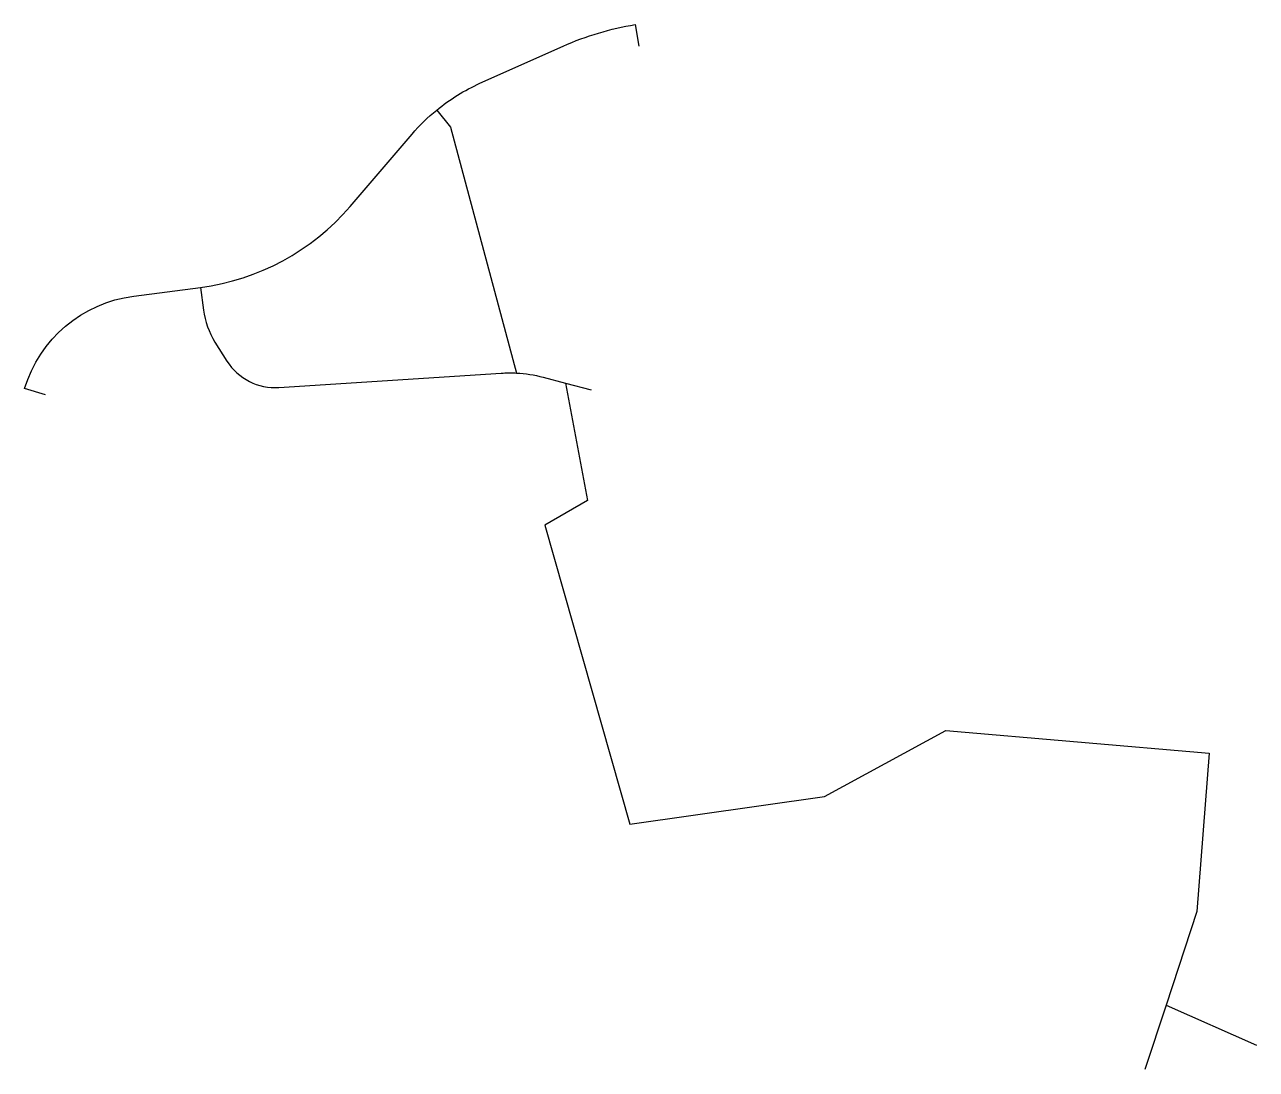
# Model space of a CAD drawing. Header units: feet. Extents: x 6074178 to 6075580, y 1928622 to 1929812.
import ezdxf

# ---------------------------------------------------------------- set-up
doc = ezdxf.new("R2010")
doc.units = ezdxf.units.FT

msp = doc.modelspace()

# ---------------------------------------------------------------- linework, layer by layer
for points in [[(6074201.7, 1929390.1), (6074177.8, 1929397.3, -0.295462), (6074302.1, 1929502.8), (6074378, 1929512.7, 0.185489), (6074548.3, 1929604.9), (6074619, 1929687.4, -0.044584), (6074647, 1929714.8, -0.066061), (6074696.3, 1929745.2), (6074791.1, 1929787.6, -0.065069), (6074873, 1929812.1), (6074877, 1929787.4)], [(6074378, 1929512.7), (6074381.4, 1929486.9, 0.109021), (6074394.5, 1929450.4), (6074408.2, 1929428.7, 0.274605), (6074467.4, 1929398.6), (6074720.3, 1929415, -0.029406), (6074738, 1929415.1, -0.051004), (6074768.1, 1929410.4), (6074793.5, 1929403.7), (6074822.9, 1929396)]]:
    msp.add_lwpolyline(points, format="xyb")
for points in [[(6074647, 1929714.8), (6074662.9, 1929695.4)], [(6074662.9, 1929695.4), (6074738, 1929415.1)], [(6074793.5, 1929403.7), (6074818.6, 1929269.7), (6074770.1, 1929241.9), (6074866.9, 1928901.2), (6075088.5, 1928932.7), (6075226.7, 1929007.9), (6075526.8, 1928981.9), (6075512.6, 1928801.6), (6075477.5, 1928695), (6075453.3, 1928621.7)], [(6075477.5, 1928695), (6075580.4, 1928649.2)]]:
    msp.add_lwpolyline(points)

doc.saveas('drawing.dxf')
